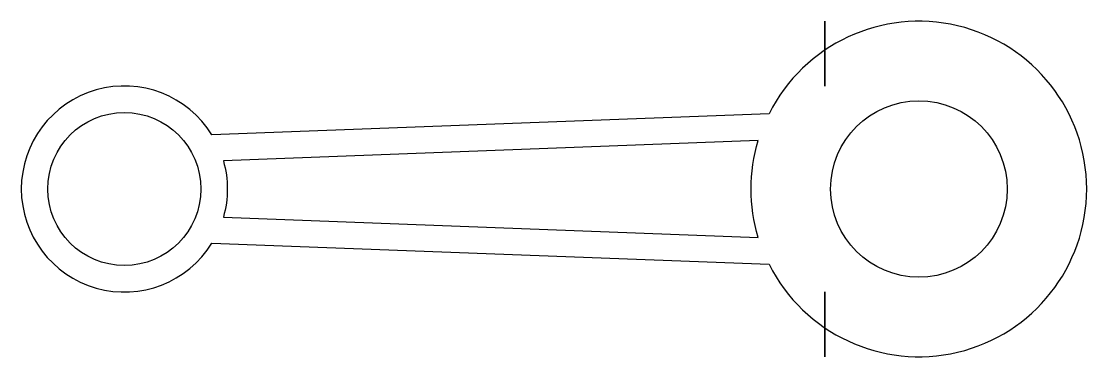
# Model space of a CAD drawing. Header units: millimetres. Extents: x 1063.5 to 1154, y 1352.7 to 1381.2.
import ezdxf

# ---------------------------------------------------------------- set-up
doc = ezdxf.new("R2010")
doc.units = ezdxf.units.MM

msp = doc.modelspace()

# ---------------------------------------------------------------- linework, layer by layer
for points in [[(1079.709, 1362.365), (1127.036, 1360.57, 4.216178), (1127.036, 1373.369), (1079.709, 1371.574, 3.51639)], [(1080.685, 1364.58), (1126.125, 1362.856, -0.147471), (1126.125, 1371.083), (1080.685, 1369.359, -0.139204)]]:
    msp.add_lwpolyline(points, format="xyb", close=True)
at = {"extrusion": (-1, 0, 0)}
for centre, radius in [((-1378.469, 0, -1131.768), 2.75), ((-1378.469, 0, -1131.768), 1.125), ((-1355.469, 0, -1131.768), 2.75), ((-1355.469, 0, -1131.768), 1.125)]:
    msp.add_circle(centre, radius, dxfattribs=at)
for centre, radius in [((1139.768, 1366.969), 7.5), ((1072.268, 1366.969), 6.5)]:
    msp.add_circle(centre, radius)

doc.saveas('drawing.dxf')
